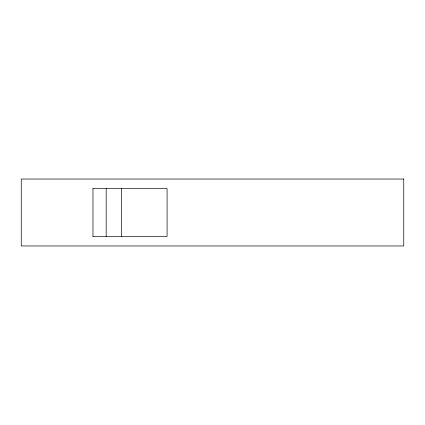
<?xml version="1.0" encoding="UTF-8"?>
<svg xmlns="http://www.w3.org/2000/svg" width="425" height="425" viewBox="0 0 425 425"><rect width="100%" height="100%" fill="white"/><g stroke="black" fill="none" stroke-linecap="round" stroke-linejoin="round"><path stroke-width="0.64" d="M92.91 188.594L167.078 188.594L167.078 236.406L92.91 236.406M121.656 188.594L121.656 236.406M106.181 188.594L106.181 236.406M92.969 188.594L92.969 236.406M403.75 179.031L21.25 179.031L21.25 245.969L403.75 245.969L403.75 179.031"/></g></svg>
